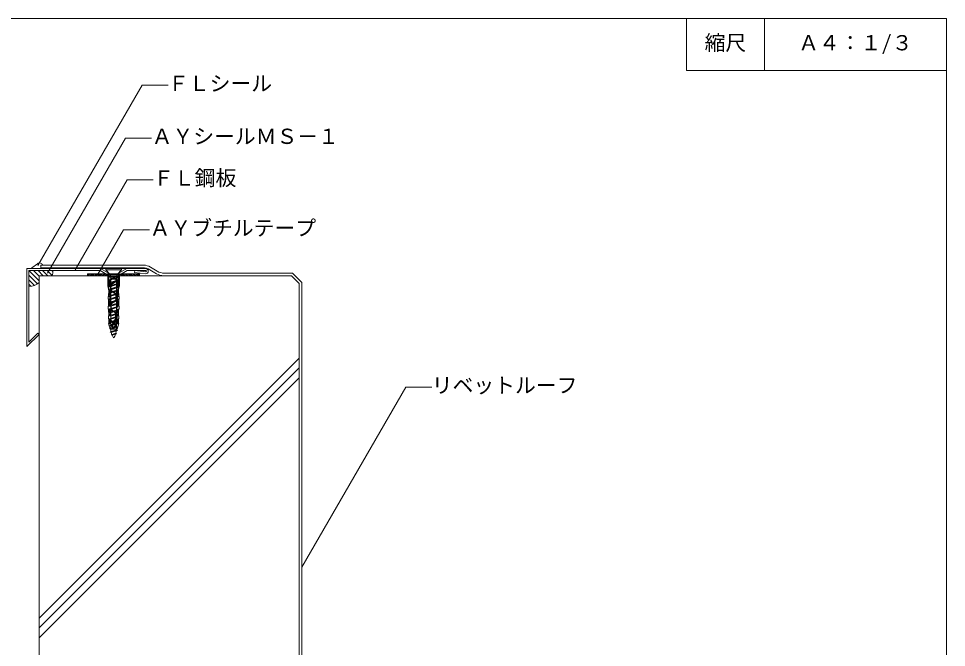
# Model space of a CAD drawing. Units: millimetres on the paper, with parts at other scales. Extents: x -135 to 135, y -94 to 92.
# Drawn here: x -43.4 to 135, y -29 to 92 of the extents above; entities that cross this region are included whole.
import ezdxf
from ezdxf.enums import TextEntityAlignment as Align

# ---------------------------------------------------------------- set-up
doc = ezdxf.new("R2010")
doc.units = ezdxf.units.MM
for name, color, linetype, lineweight in [('1-2_ハッチング', 4, 'Continuous', 9), ('1-4_リベットルーフ', 6, 'Continuous', 18), ('1-5_ＦＬ鋼板・ディスク', 5, 'Continuous', 18), ('1-6_アンカー類', 4, 'Continuous', 9), ('1-A_元図・躯体', 7, 'Continuous', 18), ('1-B_その他', 5, 'Continuous', 18), ('1-C_アンカー類②', 4, 'Continuous', 9), ('E-E', 7, 'Continuous', 18), ('F-F', 7, 'Continuous', 18)]:
    doc.layers.add(name, color=color, linetype=linetype, lineweight=lineweight)
doc.styles.add('ＭＳ ゴシック', font='')
doc.styles.get('ＭＳ ゴシック').set_extended_font_data('MS Gothic')

msp = doc.modelspace()

# ---------------------------------------------------------------- linework, layer by layer
at = {"layer": '1-2_ハッチング'}
for p, q in [((-39.769, 44.846), (-40.803, 44.03)), ((-39.413, 41.545), (-41.403, 43.536)), ((-39.413, 42.429), (-40.519, 43.536)), ((-38.635, 42.536), (-39.635, 43.536)), ((-37.751, 42.536), (-38.752, 43.536)), ((-36.917, 42.584), (-37.868, 43.536)), ((-36.772, 43.324), (-36.984, 43.536)), ((-39.742, 40.99), (-41.403, 42.652)), ((-40.322, 40.687), (-41.403, 41.768)), ((-41.038, 40.519), (-41.403, 40.884))]:
    msp.add_line(p, q, dxfattribs=at)
for centre, radius, start, end in [((-39.361, 44.319), 0.667, 22.024, 127.685), ((-41.23, 44.542), 0.667, 286.407, 309.905), ((-39.814, 43.536), 3.049, 340.854, 0), ((-41.403, 43.536), 3.049, 270, 310.751)]:
    msp.add_arc(centre, radius, start, end, dxfattribs=at)
at = {"layer": '1-4_リベットルーフ'}
for p, q in [((-16.86, 42.92), (-18.127, 43.685)), ((-17.993, 44.185), (-16.726, 43.42)), ((-15.347, 43.036), (9.294, 43.036)), ((9.294, 43.036), (11.087, 41.243)), ((9.087, 42.536), (-15.481, 42.536)), ((9.087, 42.536), (10.587, 41.036)), ((10.587, -67.464), (10.587, 41.036)), ((11.087, 41.243), (11.087, -67.464))]:
    msp.add_line(p, q, dxfattribs=at)
msp.add_lwpolyline([(-19.506, 44.069), (-39.08, 44.069), (-39.08, 44.569), (-19.372, 44.569)], dxfattribs=at)
for centre, start, end in [((-19.506, 41.402), 58.871, 90), ((-19.372, 41.902), 58.871, 90), ((-15.481, 45.202), 238.871, 270), ((-15.347, 45.702), 238.871, 270)]:
    msp.add_arc(centre, 2.667, start, end, dxfattribs=at)
at = {"layer": '1-5_ＦＬ鋼板・ディスク'}
for p, q in [((-41.77, 43.902), (-18.937, 43.902)), ((-41.77, 28.902), (-41.77, 43.902)), ((-41.403, 43.536), (-27.718, 43.536)), ((-41.403, 29.787), (-41.403, 43.536)), ((-25.986, 42.536), (-27.718, 43.536)), ((-25.986, 42.959), (-27.62, 43.902)), ((-25.986, 42.959), (-25.986, 42.536)), ((-24.22, 42.959), (-22.586, 43.902)), ((-24.22, 42.536), (-22.488, 43.536)), ((-24.22, 42.959), (-24.22, 42.536)), ((-22.488, 43.536), (-18.937, 43.536)), ((-21.058, 43.533), (-21.103, 43.169)), ((-18.937, 42.902), (-21.103, 43.169)), ((-18.921, 43.27), (-21.058, 43.533)), ((-41.77, 28.902), (-39.413, 31.259))]:
    msp.add_line(p, q, dxfattribs=at)
msp.add_lwpolyline([(-41.403, 29.787), (-39.672, 31.519), (-39.413, 31.259)], dxfattribs=at)
for radius, start in [(0.5, 270), (0.5, 270), (0.133, 276.594)]:
    msp.add_arc((-18.937, 43.402), radius, start, 90, dxfattribs=at)
at = {"layer": '1-6_アンカー類'}
for p, q in [((-26.603, 43.902), (-26.603, 43.656)), ((-23.603, 43.902), (-26.603, 43.902)), ((-25.814, 42.866), (-26.603, 43.656)), ((-24.392, 42.866), (-23.603, 43.656)), ((-24.687, 42.236), (-25.878, 41.865)), ((-24.57, 41.638), (-25.878, 41.232)), ((-24.327, 41.529), (-25.878, 41.232)), ((-25.716, 42.631), (-25.716, 42.236)), ((-25.636, 42.236), (-25.636, 41.94)), ((-25.636, 41.755), (-25.636, 41.307)), ((-25.636, 41.122), (-25.636, 40.674)), ((-24.57, 42.086), (-24.57, 41.638)), ((-24.327, 41.529), (-24.57, 41.638)), ((-24.57, 41.453), (-24.57, 41.006)), ((-24.49, 42.631), (-24.49, 42.236)), ((-24.327, 42.162), (-24.49, 42.236)), ((-24.57, 40.372), (-25.878, 39.965)), ((-24.327, 40.262), (-25.878, 39.965)), ((-24.57, 39.738), (-25.878, 39.331)), ((-24.327, 39.628), (-25.878, 39.331)), ((-24.569, 41.006), (-25.877, 40.599)), ((-24.326, 40.896), (-25.877, 40.599)), ((-25.636, 40.49), (-25.636, 40.04)), ((-25.636, 39.855), (-25.636, 39.406)), ((-24.57, 40.82), (-24.57, 40.372)), ((-24.327, 40.262), (-24.57, 40.372)), ((-24.57, 40.187), (-24.57, 39.738)), ((-24.327, 39.628), (-24.57, 39.738)), ((-24.57, 39.552), (-24.57, 39.105)), ((-24.326, 40.896), (-24.569, 41.006)), ((-24.57, 38.471), (-25.878, 38.064)), ((-24.327, 38.361), (-25.878, 38.064)), ((-24.57, 37.837), (-25.878, 37.43)), ((-24.327, 37.727), (-25.878, 37.43)), ((-24.569, 39.105), (-25.877, 38.698)), ((-24.326, 38.995), (-25.877, 38.698)), ((-25.636, 39.221), (-25.636, 38.773)), ((-25.636, 38.588), (-25.636, 38.139)), ((-25.636, 37.954), (-25.636, 37.505)), ((-24.57, 38.919), (-24.57, 38.471)), ((-24.327, 38.361), (-24.57, 38.471)), ((-24.57, 38.286), (-24.57, 37.837)), ((-24.327, 37.727), (-24.57, 37.837)), ((-24.57, 37.651), (-24.57, 37.202)), ((-24.326, 38.995), (-24.569, 39.105)), ((-24.57, 37.202), (-25.878, 36.795)), ((-24.327, 37.093), (-25.878, 36.795)), ((-24.57, 36.569), (-25.878, 36.162)), ((-24.327, 36.459), (-25.878, 36.162)), ((-24.57, 35.936), (-25.878, 35.529)), ((-24.327, 35.826), (-25.878, 35.529)), ((-25.636, 37.32), (-25.636, 36.871)), ((-25.636, 36.686), (-25.636, 36.237)), ((-25.636, 36.052), (-25.636, 35.604)), ((-24.327, 37.093), (-24.57, 37.202)), ((-24.57, 37.017), (-24.57, 36.569)), ((-24.327, 36.459), (-24.57, 36.569)), ((-24.57, 36.384), (-24.57, 35.936)), ((-24.327, 35.826), (-24.57, 35.936)), ((-24.57, 35.75), (-24.57, 35.302)), ((-24.57, 34.669), (-25.878, 34.262)), ((-24.327, 34.559), (-25.878, 34.262)), ((-24.57, 34.036), (-25.878, 33.629)), ((-24.327, 33.926), (-25.878, 33.629)), ((-24.569, 35.303), (-25.877, 34.896)), ((-24.326, 35.193), (-25.877, 34.896)), ((-25.636, 35.419), (-25.636, 34.971)), ((-25.636, 34.787), (-25.636, 34.338)), ((-25.636, 34.153), (-25.636, 33.704)), ((-24.57, 35.117), (-24.57, 34.669)), ((-24.327, 34.559), (-24.57, 34.669)), ((-24.57, 34.484), (-24.57, 34.036)), ((-24.327, 33.926), (-24.57, 34.036)), ((-24.326, 35.193), (-24.569, 35.303)), ((-24.57, 33.402), (-25.878, 32.996)), ((-24.327, 33.293), (-25.878, 32.996)), ((-24.57, 32.769), (-25.878, 32.362)), ((-24.327, 32.659), (-25.878, 32.362)), ((-24.575, 32.136), (-25.799, 31.745)), ((-25.636, 33.519), (-25.636, 33.071)), ((-25.636, 32.886), (-25.636, 32.438)), ((-24.332, 32.026), (-24.575, 32.136)), ((-24.57, 33.85), (-24.57, 33.402)), ((-24.327, 33.293), (-24.57, 33.402)), ((-24.57, 33.217), (-24.57, 32.769)), ((-24.327, 32.659), (-24.57, 32.769)), ((-24.57, 32.584), (-24.57, 32.26)), ((-24.555, 31.391), (-25.568, 31.197))]:
    msp.add_line(p, q, dxfattribs=at)
for points in [[(-23.603, 43.902), (-23.603, 43.656), (-26.603, 43.656)], [(-25.878, 41.232), (-25.636, 41.122), (-24.327, 41.529)], [(-25.878, 39.965), (-25.636, 39.855), (-24.327, 40.262)], [(-25.878, 39.331), (-25.636, 39.221), (-24.327, 39.628)], [(-25.877, 40.599), (-25.635, 40.489), (-24.326, 40.896)], [(-25.878, 38.064), (-25.636, 37.954), (-24.327, 38.361)], [(-25.878, 37.43), (-25.636, 37.32), (-24.327, 37.727)], [(-25.877, 38.698), (-25.635, 38.588), (-24.326, 38.995)], [(-25.878, 36.795), (-25.636, 36.686), (-24.327, 37.093)], [(-25.878, 36.162), (-25.636, 36.052), (-24.327, 36.459)], [(-25.878, 35.529), (-25.636, 35.419), (-24.327, 35.826)], [(-25.878, 34.262), (-25.636, 34.153), (-24.327, 34.559)], [(-25.878, 33.629), (-25.636, 33.519), (-24.327, 33.926)], [(-25.877, 34.896), (-25.635, 34.786), (-24.326, 35.193)], [(-25.878, 32.996), (-25.636, 32.886), (-24.327, 33.293)], [(-25.878, 32.362), (-25.636, 32.253), (-24.327, 32.659)], [(-24.678, 31.501), (-25.568, 31.197), (-25.38, 31.076)], [(-25.38, 31.076), (-24.555, 31.391), (-24.678, 31.501)]]:
    msp.add_lwpolyline(points, dxfattribs=at)
for points in [[(-24.327, 42.162), (-25.878, 41.865), (-25.636, 41.755)], [(-25.558, 31.636), (-24.332, 32.026), (-25.799, 31.745)]]:
    msp.add_lwpolyline(points, close=True, dxfattribs=at)
for centre, radius, start, end in [((-26.05, 42.631), 0.333, 0, 45), ((-24.156, 42.631), 0.333, 135, 180), ((-22.509, 32.316), 3.127, 181.153, 189.302), ((-27.698, 32.316), 3.127, 356.704, 358.981), ((-22.509, 32.316), 3.127, 192.558, 200.133), ((-22.509, 32.316), 3.127, 203.352, 213.951), ((-27.698, 32.316), 3.127, 326.049, 341.511), ((-27.698, 32.316), 3.127, 344.901, 353.165)]:
    msp.add_arc(centre, radius, start, end, dxfattribs=at)
at = {"layer": '1-A_元図・躯体'}
for p, q in [((-39.413, 42.536), (-39.413, -67.464)), ((9.087, 42.536), (-39.413, 42.536)), ((10.587, -67.464), (10.587, 41.036)), ((-39.413, -23.324), (10.587, 26.676)), ((-39.413, -25.21), (10.587, 24.79)), ((-39.413, -27.095), (10.587, 22.905))]:
    msp.add_line(p, q, dxfattribs=at)
at = {"layer": '1-B_その他'}
for p, q in [((-30.103, 42.711), (-29.945, 42.869)), ((-29.984, 42.536), (-29.651, 42.869)), ((-29.689, 42.536), (-29.356, 42.869)), ((-29.395, 42.536), (-29.061, 42.869)), ((-29.1, 42.536), (-28.767, 42.869)), ((-28.805, 42.536), (-28.472, 42.869)), ((-28.511, 42.536), (-28.177, 42.869)), ((-28.216, 42.536), (-27.883, 42.869)), ((-27.921, 42.536), (-27.588, 42.869)), ((-27.627, 42.536), (-27.294, 42.869)), ((-27.332, 42.536), (-26.999, 42.869)), ((-27.038, 42.536), (-26.704, 42.869)), ((-26.743, 42.536), (-26.466, 42.813)), ((-23.463, 42.536), (-23.74, 42.813)), ((-23.169, 42.536), (-23.502, 42.869)), ((-22.874, 42.536), (-23.207, 42.869)), ((-22.579, 42.536), (-22.913, 42.869)), ((-22.285, 42.536), (-22.618, 42.869)), ((-21.99, 42.536), (-22.324, 42.869)), ((-21.696, 42.536), (-22.029, 42.869)), ((-21.401, 42.536), (-21.734, 42.869)), ((-21.106, 42.536), (-21.44, 42.869)), ((-20.812, 42.536), (-21.145, 42.869)), ((-20.517, 42.536), (-20.85, 42.869)), ((-20.222, 42.536), (-20.556, 42.869)), ((-20.103, 42.711), (-20.261, 42.869)), ((-26.448, 42.536), (-26.279, 42.705)), ((-26.154, 42.536), (-26.092, 42.597)), ((-24.053, 42.536), (-24.114, 42.597)), ((-23.758, 42.536), (-23.927, 42.705))]:
    msp.add_line(p, q, dxfattribs=at)
for points in [[(-26.563, 42.869), (-30.103, 42.869), (-30.103, 42.536), (-25.986, 42.536)], [(-23.643, 42.869), (-20.103, 42.869), (-20.103, 42.536), (-24.22, 42.536)]]:
    msp.add_lwpolyline(points, dxfattribs=at)
at = {"layer": '1-C_アンカー類②'}
for p, q in [((-26.328, 42.752), (-26.328, 42.902)), ((-23.878, 42.902), (-26.328, 42.902)), ((-23.878, 42.752), (-23.878, 42.902)), ((-23.878, 42.752), (-26.328, 42.752)), ((-26.066, 42.469), (-26.328, 42.752)), ((-26.033, 42.469), (-26.233, 42.302)), ((-26.233, 40.569), (-26.233, 42.302)), ((-24.14, 42.469), (-26.066, 42.469)), ((-24.14, 42.236), (-26.066, 42.236)), ((-26.066, 39.836), (-26.066, 42.236)), ((-24.14, 41.869), (-26.066, 41.869)), ((-25.77, 41.636), (-26.066, 41.636)), ((-25.761, 41.469), (-26.066, 41.469)), ((-25.77, 41.302), (-26.066, 41.302)), ((-25.77, 41.136), (-26.066, 41.136)), ((-26.033, 42.236), (-26.033, 42.469)), ((-25.77, 39.836), (-25.77, 41.869)), ((-24.49, 42.769), (-25.716, 42.769)), ((-24.49, 42.236), (-25.716, 42.236)), ((-25.455, 41.001), (-24.806, 41.421)), ((-25.401, 40.917), (-24.751, 41.337)), ((-25.186, 42.236), (-25.186, 42.469)), ((-25.186, 42.236), (-25.103, 42.302)), ((-25.02, 42.236), (-25.103, 42.302)), ((-25.02, 42.236), (-25.02, 42.469)), ((-24.653, 41.701), (-24.653, 41.869)), ((-24.553, 41.701), (-24.553, 41.869)), ((-24.436, 39.836), (-24.436, 41.869)), ((-24.14, 41.636), (-24.436, 41.636)), ((-24.14, 41.469), (-24.436, 41.469)), ((-24.14, 41.302), (-24.436, 41.302)), ((-24.14, 41.136), (-24.436, 41.136)), ((-23.973, 42.302), (-24.173, 42.469)), ((-24.173, 42.236), (-24.173, 42.469)), ((-24.14, 42.469), (-23.878, 42.752)), ((-24.14, 39.836), (-24.14, 42.236)), ((-23.973, 40.569), (-23.973, 42.302)), ((-26.066, 39.936), (-26.233, 40.569)), ((-26.124, 38.569), (-26.013, 39.836)), ((-25.787, 39.369), (-26.105, 39.369)), ((-25.78, 39.569), (-26.087, 39.569)), ((-25.772, 39.769), (-26.07, 39.769)), ((-25.77, 40.969), (-26.066, 40.969)), ((-25.77, 40.802), (-26.066, 40.802)), ((-25.77, 40.636), (-26.066, 40.636)), ((-25.77, 40.436), (-26.066, 40.436)), ((-25.77, 39.836), (-26.066, 39.836)), ((-25.817, 38.569), (-25.77, 39.836)), ((-25.653, 40.336), (-25.653, 40.637)), ((-25.553, 40.336), (-25.653, 40.336)), ((-25.653, 39.867), (-25.653, 40.169)), ((-25.553, 40.169), (-25.653, 40.169)), ((-25.553, 40.336), (-25.553, 40.637)), ((-25.553, 39.867), (-25.553, 40.169)), ((-25.455, 39.503), (-24.806, 39.084)), ((-25.401, 39.587), (-24.751, 39.168)), ((-24.14, 40.969), (-24.436, 40.969)), ((-24.14, 40.802), (-24.436, 40.802)), ((-24.14, 40.636), (-24.436, 40.636)), ((-24.14, 40.436), (-24.436, 40.436)), ((-24.14, 39.836), (-24.436, 39.836)), ((-24.389, 38.568), (-24.436, 39.836)), ((-24.137, 39.769), (-24.436, 39.769)), ((-24.119, 39.569), (-24.427, 39.569)), ((-24.102, 39.369), (-24.419, 39.369)), ((-24.082, 38.569), (-24.194, 39.836)), ((-23.973, 40.569), (-24.14, 39.936)), ((-26.178, 38.002), (-26.178, 38.569)), ((-25.817, 38.569), (-26.178, 38.569)), ((-25.82, 38.002), (-26.178, 38.002)), ((-25.816, 37.869), (-26.172, 37.869)), ((-25.811, 37.669), (-26.167, 37.669)), ((-25.806, 37.469), (-26.162, 37.469)), ((-25.809, 38.769), (-26.158, 38.769)), ((-25.802, 38.969), (-26.14, 38.969)), ((-26.091, 36.669), (-26.124, 38.002)), ((-25.795, 39.169), (-26.122, 39.169)), ((-25.82, 38.002), (-25.817, 38.572)), ((-25.786, 36.669), (-25.82, 38.002)), ((-25.455, 37.334), (-24.806, 37.754)), ((-25.401, 37.25), (-24.751, 37.67)), ((-24.653, 38.034), (-24.653, 38.804)), ((-24.553, 38.034), (-24.553, 38.804)), ((-24.42, 36.669), (-24.386, 38.002)), ((-24.084, 39.169), (-24.412, 39.169)), ((-24.066, 38.969), (-24.404, 38.969)), ((-24.044, 37.469), (-24.4, 37.469)), ((-24.049, 38.769), (-24.397, 38.769)), ((-24.039, 37.669), (-24.395, 37.669)), ((-24.028, 38.569), (-24.39, 38.569)), ((-24.034, 37.869), (-24.39, 37.869)), ((-24.386, 38.002), (-24.389, 38.568)), ((-24.028, 38.002), (-24.386, 38.002)), ((-24.115, 36.669), (-24.082, 38.002)), ((-24.028, 38.002), (-24.028, 38.569)), ((-25.801, 37.269), (-26.157, 37.269)), ((-25.796, 37.069), (-26.152, 37.069)), ((-25.791, 36.869), (-26.147, 36.869)), ((-25.786, 36.669), (-26.145, 36.669)), ((-25.782, 36.002), (-26.125, 36.002)), ((-25.774, 35.836), (-26.122, 35.836)), ((-26.02, 34.836), (-26.078, 36.102)), ((-25.728, 34.836), (-25.786, 36.102)), ((-25.653, 36.201), (-25.653, 36.97)), ((-25.553, 36.201), (-25.553, 36.97)), ((-25.455, 35.837), (-24.872, 35.46)), ((-25.401, 35.921), (-24.818, 35.544)), ((-24.478, 34.836), (-24.42, 36.102)), ((-24.085, 35.836), (-24.432, 35.836)), ((-24.082, 36.002), (-24.427, 36.002)), ((-24.061, 36.669), (-24.42, 36.669)), ((-24.074, 36.102), (-24.42, 36.102)), ((-24.059, 36.869), (-24.415, 36.869)), ((-24.049, 37.269), (-24.405, 37.269)), ((-24.054, 37.069), (-24.404, 37.069)), ((-24.186, 34.836), (-24.158, 36.102)), ((-24.074, 36.102), (-24.061, 36.669)), ((-25.759, 35.636), (-26.118, 35.636)), ((-25.751, 35.436), (-26.114, 35.436)), ((-25.744, 35.236), (-26.111, 35.236)), ((-25.736, 35.036), (-26.107, 35.036)), ((-26.103, 34.236), (-26.103, 34.836)), ((-25.728, 34.836), (-26.103, 34.836)), ((-25.728, 34.236), (-26.103, 34.236)), ((-25.728, 34.052), (-26.078, 34.052)), ((-26.02, 33.369), (-26.02, 34.236)), ((-25.728, 33.369), (-25.728, 34.236)), ((-25.603, 33.937), (-25.603, 33.876)), ((-25.103, 33.336), (-25.573, 33.947)), ((-25.103, 33.336), (-24.633, 33.947)), ((-24.955, 33.991), (-24.872, 34.044)), ((-24.901, 33.907), (-24.818, 33.96)), ((-24.72, 34.324), (-24.72, 35.18)), ((-24.62, 34.324), (-24.62, 35.18)), ((-24.603, 33.937), (-24.603, 33.876)), ((-24.103, 34.836), (-24.478, 34.836)), ((-24.478, 33.369), (-24.478, 34.236)), ((-24.103, 34.236), (-24.478, 34.236)), ((-24.128, 34.052), (-24.478, 34.052)), ((-24.104, 35.036), (-24.47, 35.036)), ((-24.099, 35.236), (-24.463, 35.236)), ((-24.095, 35.436), (-24.455, 35.436)), ((-24.09, 35.636), (-24.447, 35.636)), ((-24.186, 33.369), (-24.186, 34.236)), ((-24.103, 34.236), (-24.103, 34.836)), ((-25.803, 32.236), (-26.103, 33.369)), ((-25.728, 33.369), (-26.103, 33.369)), ((-25.728, 33.886), (-26.078, 33.886)), ((-25.728, 33.719), (-26.078, 33.719)), ((-25.728, 33.552), (-26.078, 33.552)), ((-24.403, 32.236), (-25.803, 32.236)), ((-25.603, 33.17), (-25.603, 33.109)), ((-25.103, 32.569), (-25.573, 33.18)), ((-25.103, 33.169), (-25.569, 33.774)), ((-25.103, 32.402), (-25.569, 33.007)), ((-25.153, 33.569), (-25.153, 33.627)), ((-25.053, 33.569), (-25.153, 33.569)), ((-25.103, 33.169), (-24.638, 33.774)), ((-25.103, 32.569), (-24.633, 33.18)), ((-25.103, 32.402), (-24.638, 33.007)), ((-25.053, 33.569), (-25.053, 33.627)), ((-24.603, 33.17), (-24.603, 33.109)), ((-24.128, 33.886), (-24.478, 33.886)), ((-24.128, 33.719), (-24.478, 33.719)), ((-24.128, 33.552), (-24.478, 33.552)), ((-24.103, 33.369), (-24.478, 33.369)), ((-24.403, 32.236), (-24.103, 33.369))]:
    msp.add_line(p, q, dxfattribs=at)
for points in [[(-25.02, 42.469), (-25.103, 42.302), (-25.186, 42.469)], [(-25.786, 36.102), (-26.132, 36.102), (-26.145, 36.669)]]:
    msp.add_lwpolyline(points, dxfattribs=at)
for centre, radius, start, end in [((-24.986, 41.701), 0.333, 302.858, 0), ((-24.986, 41.701), 0.433, 302.858, 0), ((-25.22, 40.637), 0.433, 122.858, 180), ((-25.22, 39.867), 0.433, 180, 237.142), ((-25.22, 40.637), 0.333, 122.858, 180), ((-25.22, 39.867), 0.333, 180, 237.142), ((-24.986, 38.804), 0.333, 0, 57.142), ((-24.986, 38.034), 0.333, 302.858, 0), ((-24.986, 38.804), 0.433, 0, 57.142), ((-24.986, 38.034), 0.433, 302.858, 0), ((-25.22, 36.97), 0.433, 122.858, 180), ((-25.22, 36.201), 0.433, 180, 237.142), ((-25.22, 36.97), 0.333, 122.858, 180), ((-25.22, 36.201), 0.333, 180, 237.142), ((-25.586, 33.937), 0.0167, 37.569, 180), ((-24.72, 33.627), 0.433, 122.858, 180), ((-24.72, 33.627), 0.333, 122.858, 180), ((-25.053, 35.18), 0.333, 0, 57.142), ((-25.053, 34.324), 0.333, 302.858, 0), ((-25.053, 35.18), 0.433, 0, 57.142), ((-25.053, 34.324), 0.433, 302.858, 0), ((-24.62, 33.937), 0.0167, 0, 142.431), ((-25.436, 33.876), 0.167, 180, 217.569), ((-25.586, 33.17), 0.0167, 37.569, 180), ((-25.436, 33.109), 0.167, 180, 217.569), ((-24.77, 33.876), 0.167, 322.431, 0), ((-24.77, 33.109), 0.167, 322.431, 0), ((-24.62, 33.17), 0.0167, 0, 142.431)]:
    msp.add_arc(centre, radius, start, end, dxfattribs=at)
at = {"layer": 'E-E'}
for p, q in [((-19.651, 79.175), (-39.651, 44.534)), ((-19.651, 79.175), (-14.651, 79.175)), ((-22.802, 69.006), (-37.802, 43.025)), ((-22.802, 69.006), (-17.802, 69.006)), ((-22.524, 61.002), (-32.524, 43.681)), ((-22.524, 61.002), (-17.524, 61.002)), ((-23.193, 51.369), (-28.193, 42.708)), ((-23.193, 51.369), (-18.193, 51.369)), ((31.053, 21.117), (11.053, -13.524)), ((31.053, 21.117), (36.053, 21.117))]:
    msp.add_line(p, q, dxfattribs=at)
at = {"layer": 'F-F'}
msp.add_line((100, 92), (100, 82), dxfattribs=at)
for points in [[(-135, 92), (135, 92), (135, -88), (-135, -88)], [(85, 92), (85, 82), (135, 82)]]:
    msp.add_lwpolyline(points, dxfattribs=at)

# ---------------------------------------------------------------- texts
at = {"layer": 'E-E', "style": 'ＭＳ ゴシック'}
for s, p in [('縮尺', (88.5, 85)), ('Ａ４：１/３', (106.5, 85)), ('ＦＬシール', (-14.651, 77.175)), ('ＡＹシールＭＳ－１', (-17.802, 67.006)), ('ＦＬ鋼板', (-17.524, 59.002)), ('ＡＹブチルテープ', (-18.193, 49.369)), ('リベットルーフ', (36.053, 19.117))]:
    msp.add_text(s, height=2.933, dxfattribs=at).set_placement(p, align=Align.BOTTOM_LEFT)

doc.saveas('drawing.dxf')
